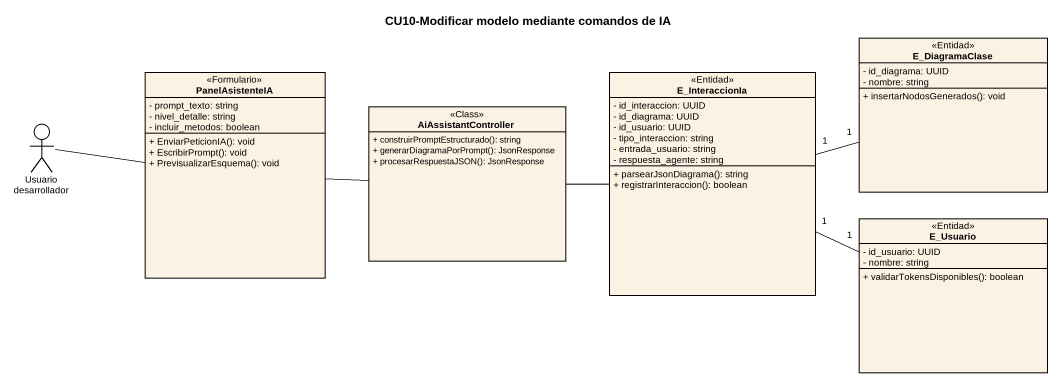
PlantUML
@startuml
title CU10-Modificar modelo mediante comandos de IA
allowmixing
hide circle
hide empty members
skinparam classAttributeIconSize 0
class E_DiagramaClase <<Entidad>> {
  - id_diagrama: UUID
  - nombre: string
  + insertarNodosGenerados(): void
}
class PanelAsistenteIA <<Formulario>> {
  - prompt_texto: string
  - nivel_detalle: string
  - incluir_metodos: boolean
  + EnviarPeticionIA(): void
  + EscribirPrompt(): void
  + PrevisualizarEsquema(): void
}
class E_InteraccionIa <<Entidad>> {
  - id_interaccion: UUID
  - id_diagrama: UUID
  - id_usuario: UUID
  - tipo_interaccion: string
  - entrada_usuario: string
  - respuesta_agente: string
  + parsearJsonDiagrama(): string
  + registrarInteraccion(): boolean
}
actor "Usuario desarrollador" as Usuario_desarrollador
class AiAssistantController <<Class>> {
  + construirPromptEstructurado(): string
  + generarDiagramaPorPrompt(): JsonResponse
  + procesarRespuestaJSON(): JsonResponse
}
class E_Usuario <<Entidad>> {
  - id_usuario: UUID
  - nombre: string
  + validarTokensDisponibles(): boolean
}
PanelAsistenteIA -right- AiAssistantController
E_InteraccionIa "1" -right- "1" E_DiagramaClase
E_InteraccionIa "1" -right- "1" E_Usuario
Usuario_desarrollador -right- PanelAsistenteIA
AiAssistantController -right- E_InteraccionIa
@enduml
